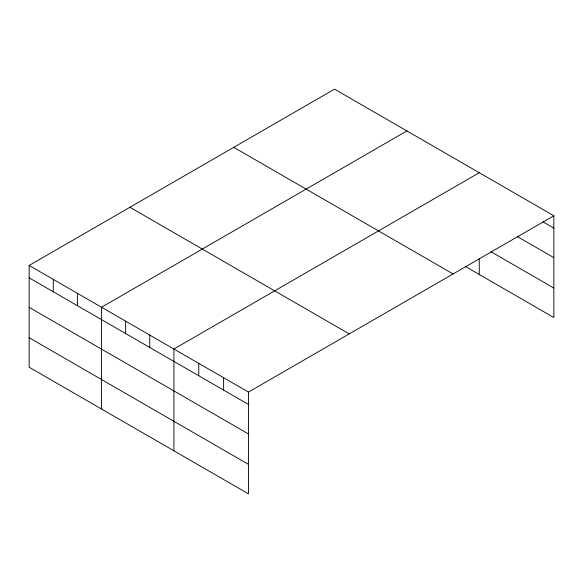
<?xml version="1.0" encoding="UTF-8"?>
<svg xmlns="http://www.w3.org/2000/svg" width="583" height="583" viewBox="0 0 583 583"><rect width="100%" height="100%" fill="white"/><g stroke="black" fill="none" stroke-linecap="round" stroke-linejoin="round"><path stroke-width="0.87" d="M553.85 215.776L334.525 89.148L29.15 265.454L29.15 367.224L248.475 493.852L248.475 392.082L553.85 215.776L553.85 317.546L465.27 266.402M406.905 130.935L101.529 307.241L101.529 409.011M479.277 172.721L173.902 349.028L173.902 450.797M542.977 221.875L553.85 228.157M517.34 236.574L553.85 257.657M490.93 251.718L553.85 288.046M233.754 147.331L453.078 273.959M129.922 207.278L349.246 333.899M29.15 265.454L248.475 392.082M29.15 277.836L248.475 404.464M29.15 307.336L248.475 433.963M29.15 337.725L248.475 464.352M479.277 258.4L479.277 274.491M223.617 377.733L223.617 390.114M198.759 363.384L198.759 375.765M149.78 335.101L149.78 347.483M125.651 321.175L125.651 333.556M77.401 293.315L77.401 305.696M53.279 279.388L53.279 291.77"/></g></svg>
